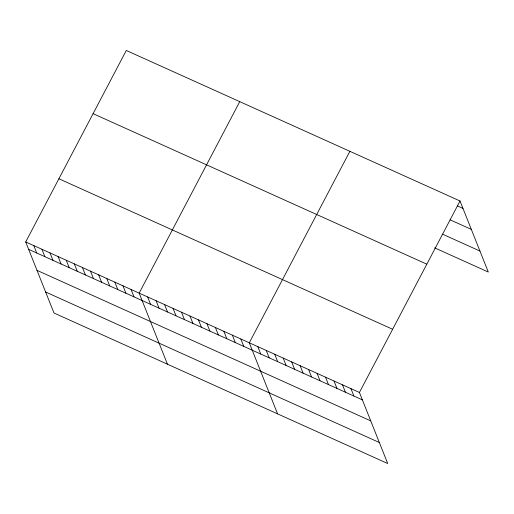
<?xml version="1.0" encoding="UTF-8"?>
<svg xmlns="http://www.w3.org/2000/svg" width="514" height="514" viewBox="0 0 514 514"><rect width="100%" height="100%" fill="white"/><g stroke="black" fill="none" stroke-linecap="round" stroke-linejoin="round"><path stroke-width="0.77" d="M25.7 241.953L359.427 392.465L387.71 463.532L53.983 313.013L25.7 241.953L126.29 50.468L460.017 200.987L488.3 272.047L434.645 247.851M239.755 101.643L139.165 293.128L167.448 364.188M349.886 151.315L249.296 342.793L277.579 413.86M359.427 392.465L460.017 200.987M457.319 205.844L462.966 208.388M450.148 219.844L471.325 229.398M442.522 234.166L479.941 251.044M93.098 113.658L426.826 264.177M58.892 178.763L392.625 329.275M28.649 249.354L362.376 399.873M37.008 270.364L370.735 420.876M45.617 292.003L379.351 442.522M350.959 388.648L353.902 396.05M342.485 384.825L345.434 392.227M334.016 381.002L336.959 388.411M325.542 377.18L328.491 384.588M317.074 373.363L320.016 380.765M308.599 369.54L311.548 376.948M300.131 365.717L303.074 373.125M291.656 361.901L294.606 369.303M283.188 358.078L286.131 365.486M274.714 354.255L277.663 361.663M266.239 350.439L269.188 357.84M257.771 346.616L260.72 354.017M240.828 338.977L243.771 346.378M232.354 335.154L235.303 342.555M223.886 331.331L226.828 338.739M215.411 327.514L218.36 334.916M206.943 323.691L209.885 331.093M198.468 319.869L201.417 327.277M190 316.052L192.943 323.454M181.526 312.229L184.475 319.631M173.057 308.406L176 315.814M164.583 304.59L167.532 311.992M156.108 300.767L159.057 308.169M147.64 296.944L150.589 304.352M131.064 289.472L134.013 296.874M122.955 285.816L125.904 293.218M114.853 282.16L117.802 289.562M106.751 278.504L109.694 285.906M98.643 274.849L101.592 282.25M90.541 271.193L93.484 278.594M82.433 267.537L85.382 274.939M74.331 263.881L77.273 271.289M66.222 260.225L69.172 267.633M58.121 256.57L61.063 263.978M50.012 252.914L52.961 260.322M41.91 249.258L44.859 256.666M33.802 245.602L36.751 253.01"/></g></svg>
